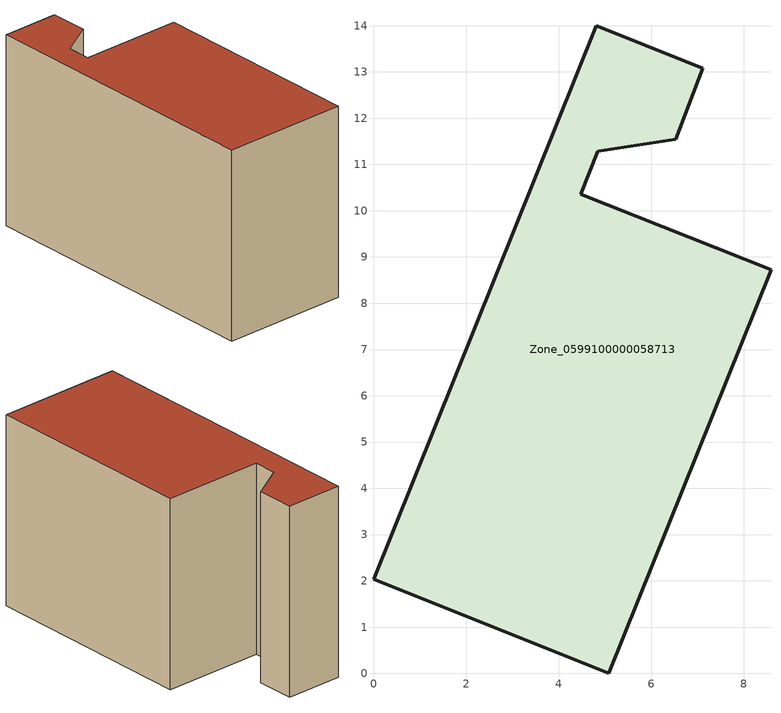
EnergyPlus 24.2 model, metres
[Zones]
Zone_0599100000058713
 floor ground (C_G): 4.85,11.29 4.48,10.36 8.59,8.72 5.08,0 0,2.03 4.81,14 7.12,13.08 6.53,11.55 z0.24
 wall outside (C_F): 7.12,13.08 4.81,14 0,2.03 5.08,0 8.59,8.72 4.48,10.36 4.85,11.29 6.53,11.55 7.12,13.08 z0.24:8.45
 roof outside (C_R): 4.48,10.36 4.85,11.29 6.53,11.55 7.12,13.08 4.81,14 0,2.03 5.08,0 8.59,8.72 z8.45
[BUILDING]
Pand.0599100000058713: North Axis=0; Terrain=City; Loads Convergence Tolerance Value=0.04; Temperature Convergence Tolerance Value=0.4; Solar Distribution=FullExterior; Maximum Number of Warmup Days=25; Minimum Number of Warmup Days=1
[Site:Location]
Rotterdam.The.Hague.AP_ZH_NLD Design_Conditions: Latitude=51.96; Longitude=4.45; Time Zone=1; Elevation=-4.5
[SITE:GROUNDTEMPERATURE:BUILDINGSURFACE]
18, 18, 18, 18, 18, 18, 18, 18, 18, 18, 18, 18
[MATERIAL] Thermal Absorptance=0.9; Solar Absorptance=0.7; Visible Absorptance=0.7
Name | Roughness | Thickness | Conductivity | Density | Specific Heat
G.TI.1975-1991 | MediumSmooth | 0.15 | 0.288461 | 540 | 1210
F.TI.1975-1991 | Rough | 0.3 | 0.230769 | 1920 | 840
R.TI.1975-1991 | MediumRough | 0.2 | 0.153846 | 1500 | 1000
[CONSTRUCTION]
C_G: G.TI.1975-1991
C_F: F.TI.1975-1991
C_R: R.TI.1975-1991
[ZONE]
Zone_0599100000058713: Type=1; Multiplier=1; Ceiling Height=Autocalculate; Volume=Autocalculate; Floor Area=autocalculate; Part of Total Floor Area=Yes
[ZONEINFILTRATION:DESIGNFLOWRATE]
Infil_Zone_0599100000058713: Zone or ZoneList or Space or SpaceList=Zone_0599100000058713; Schedule=AlwaysOn; Design Flow Rate Calculation Method=Flow/Area; Flow Rate per Floor Area=0.003; Constant Term Coefficient=1; Temperature Term Coefficient=0; Velocity Term Coefficient=0; Velocity Squared Term Coefficient=0
[HVACTEMPLATE:ZONE:IDEALLOADSAIRSYSTEM]
Zone_0599100000058713: Maximum Heating Supply Air Temperature=50; Minimum Cooling Supply Air Temperature=13; Maximum Heating Supply Air Humidity Ratio=0.0156; Minimum Cooling Supply Air Humidity Ratio=0.0077; Heating Limit=NoLimit; Cooling Limit=NoLimit; Dehumidification Control Type=ConstantSensibleHeatRatio; Cooling Sensible Heat Ratio=0.7; Dehumidification Setpoint=60; Humidification Control Type=None; Humidification Setpoint=30; Outdoor Air Method=None; Outdoor Air Flow Rate per Person=0.00944; Outdoor Air Flow Rate per Zone Floor Area=0; Outdoor Air Flow Rate per Zone=0; Demand Controlled Ventilation Type=None; Outdoor Air Economizer Type=NoEconomizer; Heat Recovery Type=None; Sensible Heat Recovery Effectiveness=0.7; Latent Heat Recovery Effectiveness=0.65
[ZONECONTROL:THERMOSTAT]
ThermostatControl_Zone_0599100000058713: Zone or ZoneList=Zone_0599100000058713; Control Type Schedule=DualSetpointControlType; Control 1=Thermostat_Zone_0599100000058713; Temperature Difference Between Cutout And Setpoint=0
[THERMOSTATSETPOINT:DUALSETPOINT]
Thermostat_Zone_0599100000058713: Heating Setpoint Temperature Schedule=HeatingSetpoint_Zone_0599100000058713; Cooling Setpoint Temperature Schedule=CoolingSetpoint_Zone_0599100000058713
[SCHEDULE:COMPACT]
HeatingSetpoint_Zone_0599100000058713: Through: 12/31, For: AllDays, Until: 24:00, 21
CoolingSetpoint_Zone_0599100000058713: Through: 12/31, For: AllDays, Until: 24:00, 24
DualSetpointControlType: Through: 12/31, For: AllDays, Until: 24:00, 4
AlwaysOn: Through: 12/31, For: AllDays, Until: 24:00, 1
